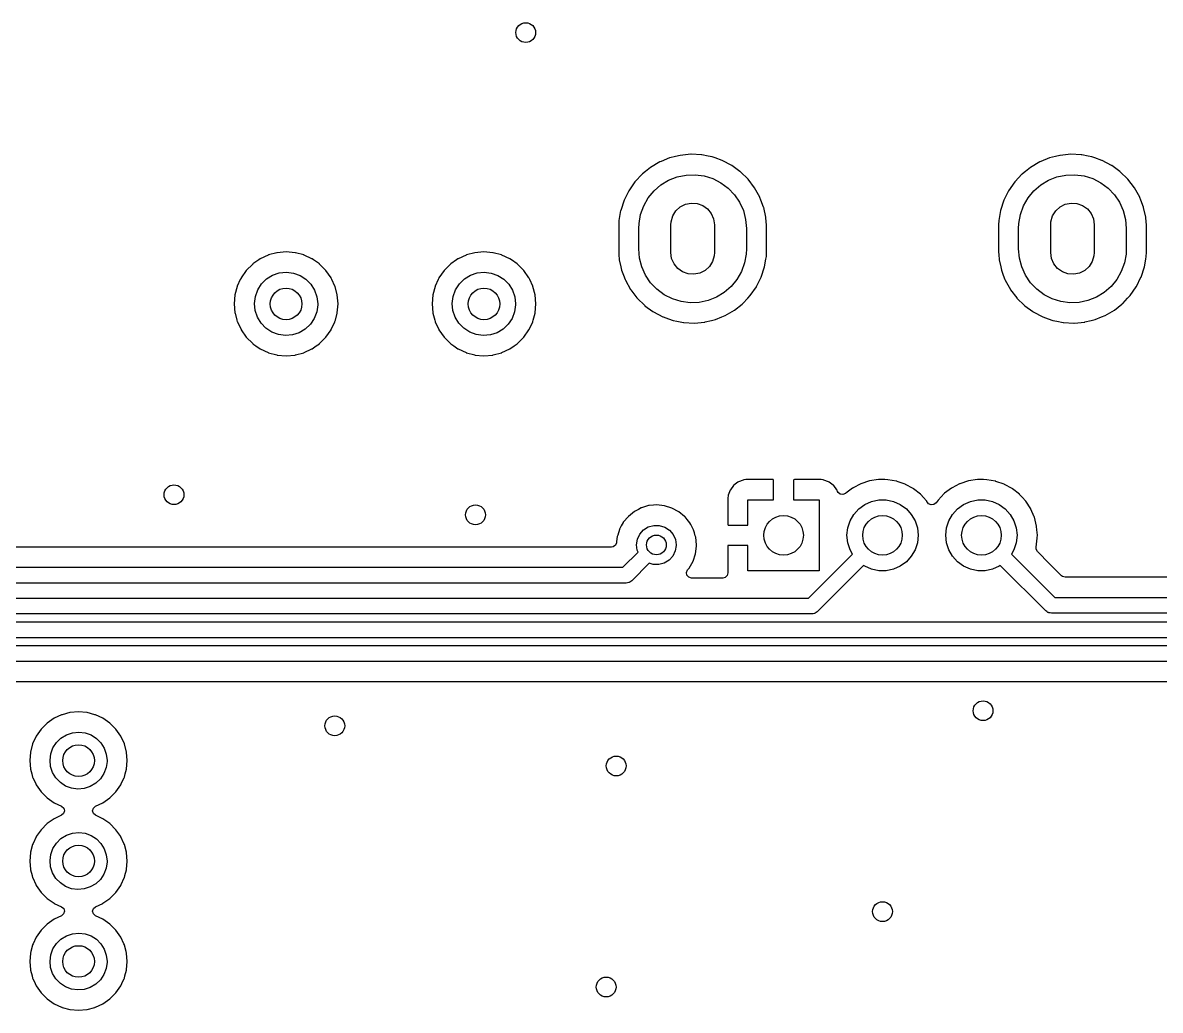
# Model space of a CAD drawing. Extents: x 41 to 172, y -238 to -26.
# Drawn here: x 113.53 to 142.27, y -164.42 to -139.45 of the extents above; entities that cross this region are included whole.
import ezdxf

# ---------------------------------------------------------------- set-up
doc = ezdxf.new("R2010")
doc.units = 0
doc.layers.add('BLACK', color=7, linetype='CONTINUOUS')

msp = doc.modelspace()

# ---------------------------------------------------------------- linework, layer by layer
at = {"layer": 'BLACK', "linetype": 'CONTINUOUS'}
for p, q in [((129.875, -142.869), (129.657, -142.957)), ((129.879, -142.867), (129.875, -142.869)), ((129.875, -142.869), (129.875, -142.869)), ((130.023, -142.832), (129.879, -142.867)), ((130.138, -142.804), (130.023, -142.832)), ((130.143, -142.803), (130.138, -142.804)), ((130.138, -142.804), (130.138, -142.804)), ((130.412, -142.777), (130.143, -142.803)), ((130.417, -142.777), (130.412, -142.777)), ((130.679, -142.79), (130.417, -142.777)), ((130.417, -142.777), (130.417, -142.777)), ((130.683, -142.79), (130.679, -142.79)), ((130.679, -142.79), (130.679, -142.79)), ((130.688, -142.791), (130.683, -142.79)), ((130.851, -142.824), (130.688, -142.791)), ((130.688, -142.791), (130.688, -142.791)), ((130.949, -142.843), (130.851, -142.824)), ((131.023, -142.869), (130.949, -142.843)), ((131.201, -142.932), (131.023, -142.869)), ((139.475, -142.869), (139.257, -142.957)), ((139.479, -142.867), (139.475, -142.869)), ((139.475, -142.869), (139.475, -142.869)), ((139.623, -142.832), (139.479, -142.867)), ((139.738, -142.804), (139.623, -142.832)), ((139.743, -142.803), (139.738, -142.804)), ((139.738, -142.804), (139.738, -142.804)), ((140.012, -142.777), (139.743, -142.803)), ((140.017, -142.777), (140.012, -142.777)), ((140.279, -142.79), (140.017, -142.777)), ((140.017, -142.777), (140.017, -142.777)), ((140.283, -142.79), (140.279, -142.79)), ((140.279, -142.79), (140.279, -142.79)), ((140.288, -142.791), (140.283, -142.79)), ((140.451, -142.824), (140.288, -142.791)), ((140.288, -142.791), (140.288, -142.791)), ((140.549, -142.843), (140.451, -142.824)), ((140.623, -142.869), (140.549, -142.843)), ((140.801, -142.932), (140.623, -142.869)), ((129.394, -143.106), (129.265, -143.209)), ((129.628, -142.969), (129.394, -143.106)), ((129.657, -142.957), (129.628, -142.969)), ((131.205, -142.933), (131.201, -142.932)), ((131.201, -142.932), (131.201, -142.932)), ((131.445, -143.059), (131.205, -142.933)), ((131.449, -143.062), (131.445, -143.059)), ((131.651, -143.209), (131.449, -143.062)), ((138.994, -143.106), (138.865, -143.209)), ((139.228, -142.969), (138.994, -143.106)), ((139.257, -142.957), (139.228, -142.969)), ((140.805, -142.933), (140.801, -142.932)), ((140.801, -142.932), (140.801, -142.932)), ((141.045, -143.059), (140.805, -142.933)), ((141.049, -143.062), (141.045, -143.059)), ((141.251, -143.209), (141.049, -143.062)), ((129.179, -143.279), (129.006, -143.464)), ((129.182, -143.275), (129.179, -143.279)), ((129.19, -143.269), (129.182, -143.275)), ((129.265, -143.209), (129.19, -143.269)), ((129.654, -143.551), (129.85, -143.432)), ((129.85, -143.432), (130.064, -143.347)), ((130.064, -143.347), (130.289, -143.3)), ((130.289, -143.3), (130.519, -143.292)), ((130.519, -143.292), (130.747, -143.322)), ((130.747, -143.322), (130.967, -143.39)), ((130.967, -143.39), (131.172, -143.494)), ((131.664, -143.219), (131.651, -143.209)), ((131.858, -143.409), (131.664, -143.219)), ((132.023, -143.624), (131.858, -143.409)), ((138.779, -143.279), (138.606, -143.464)), ((138.782, -143.275), (138.779, -143.279)), ((138.79, -143.269), (138.782, -143.275)), ((138.865, -143.209), (138.79, -143.269)), ((139.254, -143.551), (139.45, -143.432)), ((139.45, -143.432), (139.664, -143.347)), ((139.664, -143.347), (139.889, -143.3)), ((139.889, -143.3), (140.119, -143.292)), ((140.119, -143.292), (140.347, -143.322)), ((140.347, -143.322), (140.567, -143.39)), ((140.567, -143.39), (140.772, -143.494)), ((141.264, -143.219), (141.251, -143.209)), ((141.458, -143.409), (141.264, -143.219)), ((141.623, -143.624), (141.458, -143.409)), ((128.84, -143.7), (128.758, -143.865)), ((128.842, -143.696), (128.84, -143.7)), ((128.84, -143.7), (128.84, -143.7)), ((128.997, -143.474), (128.842, -143.696)), ((129.006, -143.464), (128.997, -143.474)), ((129.334, -143.88), (129.48, -143.702)), ((129.48, -143.702), (129.654, -143.551)), ((131.172, -143.494), (131.356, -143.631)), ((131.356, -143.631), (131.515, -143.798)), ((132.154, -143.861), (132.023, -143.624)), ((138.44, -143.7), (138.358, -143.865)), ((138.442, -143.696), (138.44, -143.7)), ((138.44, -143.7), (138.44, -143.7)), ((138.597, -143.474), (138.442, -143.696)), ((138.606, -143.464), (138.597, -143.474)), ((138.934, -143.88), (139.08, -143.702)), ((139.08, -143.702), (139.254, -143.551)), ((140.772, -143.494), (140.956, -143.631)), ((140.956, -143.631), (141.115, -143.798)), ((141.754, -143.861), (141.623, -143.624)), ((128.722, -143.939), (128.637, -144.197)), ((128.758, -143.865), (128.722, -143.939)), ((129.22, -144.08), (129.334, -143.88)), ((130.274, -144.041), (130.42, -144.011)), ((130.42, -144.011), (130.569, -144.022)), ((130.569, -144.022), (130.71, -144.073)), ((131.515, -143.798), (131.643, -143.989)), ((131.643, -143.989), (131.738, -144.198)), ((132.156, -143.865), (132.154, -143.861)), ((132.182, -143.935), (132.156, -143.865)), ((132.156, -143.865), (132.156, -143.865)), ((132.25, -144.115), (132.182, -143.935)), ((138.322, -143.939), (138.237, -144.197)), ((138.358, -143.865), (138.322, -143.939)), ((138.82, -144.08), (138.934, -143.88)), ((139.874, -144.041), (140.02, -144.011)), ((140.02, -144.011), (140.169, -144.022)), ((140.169, -144.022), (140.31, -144.073)), ((141.115, -143.798), (141.243, -143.989)), ((141.243, -143.989), (141.338, -144.198)), ((141.756, -143.865), (141.754, -143.861)), ((141.782, -143.935), (141.756, -143.865)), ((141.756, -143.865), (141.756, -143.865)), ((141.85, -144.115), (141.782, -143.935)), ((128.636, -144.201), (128.593, -144.45)), ((128.637, -144.197), (128.636, -144.201)), ((128.636, -144.201), (128.636, -144.201)), ((129.101, -144.522), (129.142, -144.296)), ((129.142, -144.296), (129.22, -144.08)), ((129.953, -144.336), (130.031, -144.209)), ((130.031, -144.209), (130.141, -144.108)), ((130.141, -144.108), (130.274, -144.041)), ((130.71, -144.073), (130.832, -144.159)), ((130.832, -144.159), (130.925, -144.275)), ((130.925, -144.275), (130.985, -144.412)), ((131.738, -144.198), (131.796, -144.421)), ((132.251, -144.119), (132.25, -144.115)), ((132.306, -144.365), (132.251, -144.119)), ((132.251, -144.119), (132.251, -144.119)), ((138.236, -144.201), (138.193, -144.45)), ((138.237, -144.197), (138.236, -144.201)), ((138.236, -144.201), (138.236, -144.201)), ((138.701, -144.522), (138.742, -144.296)), ((138.742, -144.296), (138.82, -144.08)), ((139.553, -144.336), (139.631, -144.209)), ((139.631, -144.209), (139.741, -144.108)), ((139.741, -144.108), (139.874, -144.041)), ((140.31, -144.073), (140.432, -144.159)), ((140.432, -144.159), (140.525, -144.275)), ((140.525, -144.275), (140.585, -144.412)), ((141.338, -144.198), (141.396, -144.421)), ((141.851, -144.119), (141.85, -144.115)), ((141.906, -144.365), (141.851, -144.119)), ((141.851, -144.119), (141.851, -144.119)), ((128.591, -144.468), (128.587, -144.541)), ((128.587, -144.541), (128.587, -144.55)), ((128.587, -144.55), (128.587, -145.239)), ((128.593, -144.45), (128.591, -144.464)), ((128.591, -144.464), (128.591, -144.468)), ((129.095, -144.65), (129.101, -144.522)), ((129.905, -144.56), (129.911, -144.48)), ((129.905, -145.26), (129.905, -144.56)), ((129.911, -144.48), (129.953, -144.336)), ((130.985, -144.412), (131.005, -144.56)), ((131.005, -144.56), (131.005, -145.26)), ((131.796, -144.421), (131.815, -144.65)), ((132.309, -144.38), (132.306, -144.365)), ((132.309, -144.384), (132.309, -144.38)), ((132.323, -144.571), (132.309, -144.384)), ((132.323, -144.581), (132.323, -144.571)), ((132.323, -145.27), (132.323, -144.581)), ((138.187, -144.541), (138.186, -144.55)), ((138.186, -144.55), (138.186, -145.239)), ((138.191, -144.468), (138.187, -144.541)), ((138.193, -144.45), (138.191, -144.464)), ((138.191, -144.464), (138.191, -144.468)), ((138.695, -144.65), (138.701, -144.522)), ((139.505, -144.56), (139.511, -144.48)), ((139.505, -145.26), (139.505, -144.56)), ((139.511, -144.48), (139.553, -144.336)), ((140.585, -144.412), (140.605, -144.56)), ((140.605, -144.56), (140.605, -145.26)), ((141.396, -144.421), (141.415, -144.65)), ((141.909, -144.38), (141.906, -144.365)), ((141.909, -144.384), (141.909, -144.38)), ((141.923, -144.571), (141.909, -144.384)), ((141.923, -144.581), (141.923, -144.571)), ((141.923, -145.27), (141.923, -144.581)), ((129.095, -145.17), (129.095, -144.65)), ((131.815, -144.65), (131.815, -145.17)), ((138.695, -145.17), (138.695, -144.65)), ((141.415, -144.65), (141.415, -145.17)), ((129.114, -145.399), (129.095, -145.17)), ((131.815, -145.17), (131.809, -145.298)), ((138.714, -145.399), (138.695, -145.17)), ((141.415, -145.17), (141.409, -145.298)), ((119.49, -145.445), (119.342, -145.549)), ((119.525, -145.42), (119.49, -145.445)), ((119.53, -145.418), (119.525, -145.42)), ((119.728, -145.326), (119.53, -145.418)), ((119.53, -145.418), (119.53, -145.418)), ((119.733, -145.324), (119.728, -145.326)), ((119.728, -145.326), (119.728, -145.326)), ((119.738, -145.322), (119.733, -145.324)), ((119.949, -145.266), (119.738, -145.322)), ((119.738, -145.322), (119.738, -145.322)), ((119.954, -145.264), (119.949, -145.266)), ((119.949, -145.266), (119.949, -145.266)), ((120.182, -145.245), (119.954, -145.264)), ((120.41, -145.264), (120.182, -145.245)), ((120.415, -145.266), (120.41, -145.264)), ((120.626, -145.322), (120.415, -145.266)), ((120.415, -145.266), (120.415, -145.266)), ((120.631, -145.324), (120.626, -145.322)), ((120.626, -145.322), (120.626, -145.322)), ((120.636, -145.326), (120.631, -145.324)), ((120.834, -145.418), (120.636, -145.326)), ((120.636, -145.326), (120.636, -145.326)), ((120.839, -145.42), (120.834, -145.418)), ((120.834, -145.418), (120.834, -145.418)), ((120.874, -145.445), (120.839, -145.42)), ((121.022, -145.549), (120.874, -145.445)), ((124.49, -145.445), (124.342, -145.549)), ((124.525, -145.42), (124.49, -145.445)), ((124.53, -145.418), (124.525, -145.42)), ((124.728, -145.326), (124.53, -145.418)), ((124.53, -145.418), (124.53, -145.418)), ((124.733, -145.324), (124.728, -145.326)), ((124.728, -145.326), (124.728, -145.326)), ((124.738, -145.322), (124.733, -145.324)), ((124.949, -145.266), (124.738, -145.322)), ((124.738, -145.322), (124.738, -145.322)), ((124.954, -145.264), (124.949, -145.266)), ((124.949, -145.266), (124.949, -145.266)), ((125.182, -145.245), (124.954, -145.264)), ((125.41, -145.264), (125.182, -145.245)), ((125.415, -145.266), (125.41, -145.264)), ((125.626, -145.322), (125.415, -145.266)), ((125.415, -145.266), (125.415, -145.266)), ((125.631, -145.324), (125.626, -145.322)), ((125.626, -145.322), (125.626, -145.322)), ((125.636, -145.326), (125.631, -145.324)), ((125.834, -145.418), (125.636, -145.326)), ((125.636, -145.326), (125.636, -145.326)), ((125.839, -145.42), (125.834, -145.418)), ((125.834, -145.418), (125.834, -145.418)), ((125.874, -145.445), (125.839, -145.42)), ((126.022, -145.549), (125.874, -145.445)), ((128.587, -145.239), (128.587, -145.241)), ((128.587, -145.241), (128.587, -145.241)), ((128.587, -145.241), (128.593, -145.322)), ((128.593, -145.322), (128.601, -145.44)), ((128.601, -145.44), (128.602, -145.445)), ((128.602, -145.445), (128.602, -145.445)), ((128.602, -145.445), (128.641, -145.623)), ((129.172, -145.622), (129.114, -145.399)), ((129.925, -145.408), (129.905, -145.26)), ((129.985, -145.545), (129.925, -145.408)), ((130.999, -145.34), (130.957, -145.484)), ((131.005, -145.26), (130.999, -145.34)), ((131.809, -145.298), (131.768, -145.524)), ((132.273, -145.623), (132.306, -145.43)), ((132.306, -145.43), (132.319, -145.36)), ((132.319, -145.356), (132.323, -145.27)), ((132.319, -145.36), (132.319, -145.356)), ((132.319, -145.36), (132.319, -145.36)), ((138.186, -145.239), (138.187, -145.241)), ((138.187, -145.241), (138.193, -145.322)), ((138.187, -145.241), (138.187, -145.241)), ((138.193, -145.322), (138.201, -145.44)), ((138.201, -145.44), (138.202, -145.445)), ((138.202, -145.445), (138.202, -145.445)), ((138.202, -145.445), (138.241, -145.623)), ((138.772, -145.622), (138.714, -145.399)), ((139.525, -145.408), (139.505, -145.26)), ((139.585, -145.545), (139.525, -145.408)), ((140.599, -145.34), (140.557, -145.484)), ((140.605, -145.26), (140.599, -145.34)), ((141.409, -145.298), (141.368, -145.524)), ((141.873, -145.623), (141.906, -145.43)), ((141.906, -145.43), (141.919, -145.36)), ((141.919, -145.356), (141.923, -145.27)), ((141.919, -145.36), (141.919, -145.356)), ((141.919, -145.36), (141.919, -145.36)), ((119.176, -145.714), (119.044, -145.901)), ((119.338, -145.552), (119.176, -145.714)), ((119.342, -145.549), (119.338, -145.552)), ((119.342, -145.549), (119.342, -145.549)), ((121.026, -145.552), (121.022, -145.549)), ((121.022, -145.549), (121.022, -145.549)), ((121.188, -145.714), (121.026, -145.552)), ((121.32, -145.901), (121.188, -145.714)), ((124.176, -145.714), (124.044, -145.901)), ((124.338, -145.552), (124.176, -145.714)), ((124.342, -145.549), (124.338, -145.552)), ((124.342, -145.549), (124.342, -145.549)), ((126.026, -145.552), (126.022, -145.549)), ((126.022, -145.549), (126.022, -145.549)), ((126.188, -145.714), (126.026, -145.552)), ((126.32, -145.901), (126.188, -145.714)), ((128.641, -145.623), (128.66, -145.705)), ((128.66, -145.705), (128.708, -145.832)), ((129.267, -145.831), (129.172, -145.622)), ((130.078, -145.661), (129.985, -145.545)), ((130.2, -145.747), (130.078, -145.661)), ((130.341, -145.798), (130.2, -145.747)), ((130.769, -145.712), (130.636, -145.779)), ((130.879, -145.611), (130.769, -145.712)), ((130.957, -145.484), (130.879, -145.611)), ((131.69, -145.74), (131.576, -145.94)), ((131.768, -145.524), (131.69, -145.74)), ((132.188, -145.881), (132.273, -145.623)), ((138.241, -145.623), (138.26, -145.705)), ((138.26, -145.705), (138.308, -145.832)), ((138.867, -145.831), (138.772, -145.622)), ((139.678, -145.661), (139.585, -145.545)), ((139.8, -145.747), (139.678, -145.661)), ((139.941, -145.798), (139.8, -145.747)), ((140.369, -145.712), (140.236, -145.779)), ((140.479, -145.611), (140.369, -145.712)), ((140.557, -145.484), (140.479, -145.611)), ((141.29, -145.74), (141.176, -145.94)), ((141.368, -145.524), (141.29, -145.74)), ((141.788, -145.881), (141.873, -145.623)), ((119.024, -145.945), (118.948, -146.109)), ((119.042, -145.906), (119.024, -145.945)), ((119.044, -145.901), (119.042, -145.906)), ((119.042, -145.906), (119.042, -145.906)), ((119.562, -146.052), (119.689, -145.928)), ((119.689, -145.928), (119.841, -145.834)), ((119.841, -145.834), (120.01, -145.777)), ((120.01, -145.777), (120.188, -145.758)), ((120.188, -145.758), (120.365, -145.779)), ((120.365, -145.779), (120.533, -145.839)), ((120.533, -145.839), (120.683, -145.935)), ((120.683, -145.935), (120.809, -146.061)), ((121.322, -145.906), (121.32, -145.901)), ((121.34, -145.945), (121.322, -145.906)), ((121.322, -145.906), (121.322, -145.906)), ((121.416, -146.109), (121.34, -145.945)), ((124.024, -145.945), (123.948, -146.109)), ((124.042, -145.906), (124.024, -145.945)), ((124.044, -145.901), (124.042, -145.906)), ((124.042, -145.906), (124.042, -145.906)), ((124.562, -146.052), (124.689, -145.928)), ((124.689, -145.928), (124.841, -145.834)), ((124.841, -145.834), (125.01, -145.777)), ((125.01, -145.777), (125.188, -145.758)), ((125.188, -145.758), (125.365, -145.779)), ((125.365, -145.779), (125.533, -145.839)), ((125.533, -145.839), (125.683, -145.935)), ((125.683, -145.935), (125.809, -146.061)), ((126.322, -145.906), (126.32, -145.901)), ((126.34, -145.945), (126.322, -145.906)), ((126.322, -145.906), (126.322, -145.906)), ((126.416, -146.109), (126.34, -145.945)), ((128.708, -145.832), (128.75, -145.945)), ((128.75, -145.945), (128.756, -145.959)), ((128.756, -145.959), (128.887, -146.196)), ((129.395, -146.022), (129.267, -145.831)), ((129.554, -146.189), (129.395, -146.022)), ((130.49, -145.809), (130.341, -145.798)), ((130.636, -145.779), (130.49, -145.809)), ((131.576, -145.94), (131.43, -146.118)), ((132.07, -146.12), (132.186, -145.885)), ((132.186, -145.885), (132.188, -145.881)), ((132.186, -145.885), (132.186, -145.885)), ((138.308, -145.832), (138.35, -145.945)), ((138.35, -145.945), (138.356, -145.959)), ((138.356, -145.959), (138.487, -146.196)), ((138.995, -146.022), (138.867, -145.831)), ((139.154, -146.189), (138.995, -146.022)), ((140.09, -145.809), (139.941, -145.798)), ((140.236, -145.779), (140.09, -145.809)), ((141.176, -145.94), (141.03, -146.118)), ((141.67, -146.12), (141.786, -145.885)), ((141.786, -145.885), (141.788, -145.881)), ((141.786, -145.885), (141.786, -145.885)), ((118.945, -146.12), (118.888, -146.33)), ((118.946, -146.114), (118.945, -146.12)), ((118.948, -146.109), (118.946, -146.114)), ((118.946, -146.114), (118.946, -146.114)), ((119.404, -146.37), (119.465, -146.202)), ((119.465, -146.202), (119.562, -146.052)), ((120.809, -146.061), (120.903, -146.212)), ((120.903, -146.212), (120.962, -146.381)), ((121.418, -146.114), (121.416, -146.109)), ((121.419, -146.12), (121.418, -146.114)), ((121.418, -146.114), (121.418, -146.114)), ((121.476, -146.33), (121.419, -146.12)), ((123.945, -146.12), (123.888, -146.33)), ((123.946, -146.114), (123.945, -146.12)), ((123.948, -146.109), (123.946, -146.114)), ((123.946, -146.114), (123.946, -146.114)), ((124.404, -146.37), (124.465, -146.202)), ((124.465, -146.202), (124.562, -146.052)), ((125.809, -146.061), (125.903, -146.212)), ((125.903, -146.212), (125.962, -146.381)), ((126.418, -146.114), (126.416, -146.109)), ((126.419, -146.12), (126.418, -146.114)), ((126.418, -146.114), (126.418, -146.114)), ((126.476, -146.33), (126.419, -146.12)), ((128.887, -146.196), (128.89, -146.199)), ((128.89, -146.199), (129.047, -146.405)), ((129.738, -146.326), (129.554, -146.189)), ((129.943, -146.43), (129.738, -146.326)), ((131.256, -146.269), (131.06, -146.388)), ((131.43, -146.118), (131.256, -146.269)), ((131.913, -146.346), (132.068, -146.124)), ((132.068, -146.124), (132.07, -146.12)), ((138.487, -146.196), (138.49, -146.199)), ((138.49, -146.199), (138.647, -146.405)), ((139.338, -146.326), (139.154, -146.189)), ((139.543, -146.43), (139.338, -146.326)), ((140.856, -146.269), (140.66, -146.388)), ((141.03, -146.118), (140.856, -146.269)), ((141.513, -146.346), (141.668, -146.124)), ((141.668, -146.124), (141.67, -146.12)), ((118.888, -146.33), (118.869, -146.558)), ((118.869, -146.558), (118.888, -146.786)), ((119.382, -146.547), (119.404, -146.37)), ((119.399, -146.724), (119.382, -146.547)), ((120.982, -146.58), (120.957, -146.757)), ((120.962, -146.381), (120.982, -146.558)), ((120.982, -146.558), (120.982, -146.58)), ((121.495, -146.558), (121.476, -146.33)), ((121.476, -146.786), (121.495, -146.558)), ((123.888, -146.33), (123.869, -146.558)), ((123.869, -146.558), (123.888, -146.786)), ((124.382, -146.547), (124.404, -146.37)), ((124.399, -146.724), (124.382, -146.547)), ((125.982, -146.58), (125.957, -146.757)), ((125.962, -146.381), (125.982, -146.558)), ((125.982, -146.558), (125.982, -146.58)), ((126.495, -146.558), (126.476, -146.33)), ((126.476, -146.786), (126.495, -146.558)), ((129.047, -146.405), (129.052, -146.411)), ((129.052, -146.411), (129.246, -146.601)), ((129.246, -146.601), (129.249, -146.604)), ((129.249, -146.604), (129.249, -146.604)), ((129.249, -146.604), (129.451, -146.751)), ((130.163, -146.498), (129.943, -146.43)), ((130.391, -146.528), (130.163, -146.498)), ((130.621, -146.52), (130.391, -146.528)), ((130.846, -146.473), (130.621, -146.52)), ((131.06, -146.388), (130.846, -146.473)), ((131.516, -146.714), (131.704, -146.563)), ((131.704, -146.563), (131.724, -146.547)), ((131.724, -146.547), (131.728, -146.545)), ((131.724, -146.547), (131.724, -146.547)), ((131.728, -146.545), (131.849, -146.415)), ((131.849, -146.415), (131.91, -146.35)), ((131.91, -146.35), (131.913, -146.346)), ((131.91, -146.35), (131.91, -146.35)), ((138.647, -146.405), (138.652, -146.411)), ((138.652, -146.411), (138.846, -146.601)), ((138.846, -146.601), (138.849, -146.604)), ((138.849, -146.604), (138.849, -146.604)), ((138.849, -146.604), (139.051, -146.751)), ((139.763, -146.498), (139.543, -146.43)), ((139.991, -146.528), (139.763, -146.498)), ((140.221, -146.52), (139.991, -146.528)), ((140.446, -146.473), (140.221, -146.52)), ((140.66, -146.388), (140.446, -146.473)), ((141.116, -146.714), (141.304, -146.563)), ((141.304, -146.563), (141.324, -146.547)), ((141.324, -146.547), (141.328, -146.545)), ((141.324, -146.547), (141.324, -146.547)), ((141.328, -146.545), (141.449, -146.415)), ((141.449, -146.415), (141.51, -146.35)), ((141.51, -146.35), (141.513, -146.346)), ((141.51, -146.35), (141.51, -146.35)), ((118.888, -146.786), (118.89, -146.791)), ((118.89, -146.791), (118.89, -146.791)), ((118.89, -146.791), (118.937, -146.967)), ((119.456, -146.894), (119.399, -146.724)), ((119.548, -147.046), (119.456, -146.894)), ((120.957, -146.757), (120.894, -146.924)), ((121.427, -146.967), (121.474, -146.791)), ((121.474, -146.791), (121.476, -146.786)), ((121.474, -146.791), (121.474, -146.791)), ((123.888, -146.786), (123.89, -146.791)), ((123.89, -146.791), (123.89, -146.791)), ((123.89, -146.791), (123.937, -146.967)), ((124.456, -146.894), (124.399, -146.724)), ((124.548, -147.046), (124.456, -146.894)), ((125.957, -146.757), (125.894, -146.924)), ((126.427, -146.967), (126.474, -146.791)), ((126.474, -146.791), (126.476, -146.786)), ((126.474, -146.791), (126.474, -146.791)), ((129.451, -146.751), (129.465, -146.761)), ((129.465, -146.761), (129.705, -146.887)), ((129.705, -146.887), (129.709, -146.888)), ((129.709, -146.888), (129.709, -146.888)), ((129.709, -146.888), (129.842, -146.935)), ((131.031, -146.953), (131.19, -146.888)), ((131.19, -146.888), (131.278, -146.853)), ((131.278, -146.853), (131.282, -146.851)), ((131.278, -146.853), (131.278, -146.853)), ((131.282, -146.851), (131.516, -146.714)), ((139.051, -146.751), (139.065, -146.761)), ((139.065, -146.761), (139.305, -146.887)), ((139.305, -146.887), (139.309, -146.888)), ((139.309, -146.888), (139.309, -146.888)), ((139.309, -146.888), (139.442, -146.935)), ((140.631, -146.953), (140.79, -146.888)), ((140.79, -146.888), (140.878, -146.853)), ((140.878, -146.853), (140.882, -146.851)), ((140.878, -146.853), (140.878, -146.853)), ((140.882, -146.851), (141.116, -146.714)), ((118.937, -146.967), (118.948, -147.007)), ((118.948, -147.007), (118.95, -147.012)), ((118.95, -147.012), (118.95, -147.012)), ((118.95, -147.012), (119.042, -147.21)), ((119.672, -147.174), (119.548, -147.046)), ((119.821, -147.272), (119.672, -147.174)), ((120.795, -147.072), (120.666, -147.195)), ((120.894, -146.924), (120.795, -147.072)), ((121.322, -147.21), (121.414, -147.012)), ((121.414, -147.012), (121.416, -147.007)), ((121.414, -147.012), (121.414, -147.012)), ((121.416, -147.007), (121.427, -146.967)), ((123.937, -146.967), (123.948, -147.007)), ((123.948, -147.007), (123.95, -147.012)), ((123.95, -147.012), (123.95, -147.012)), ((123.95, -147.012), (124.042, -147.21)), ((124.672, -147.174), (124.548, -147.046)), ((124.821, -147.272), (124.672, -147.174)), ((125.795, -147.072), (125.666, -147.195)), ((125.894, -146.924), (125.795, -147.072)), ((126.322, -147.21), (126.414, -147.012)), ((126.414, -147.012), (126.416, -147.007)), ((126.414, -147.012), (126.414, -147.012)), ((126.416, -147.007), (126.427, -146.967)), ((129.842, -146.935), (129.961, -146.977)), ((129.961, -146.977), (130.059, -146.996)), ((130.059, -146.996), (130.222, -147.029)), ((130.222, -147.029), (130.222, -147.029)), ((130.222, -147.029), (130.227, -147.03)), ((130.227, -147.03), (130.231, -147.03)), ((130.231, -147.03), (130.231, -147.03)), ((130.231, -147.03), (130.493, -147.043)), ((130.493, -147.043), (130.493, -147.043)), ((130.493, -147.043), (130.498, -147.043)), ((130.498, -147.043), (130.767, -147.017)), ((130.767, -147.017), (130.772, -147.016)), ((130.772, -147.016), (130.932, -146.977)), ((130.772, -147.016), (130.772, -147.016)), ((130.932, -146.977), (131.031, -146.953)), ((139.442, -146.935), (139.561, -146.977)), ((139.561, -146.977), (139.659, -146.996)), ((139.659, -146.996), (139.822, -147.029)), ((139.822, -147.029), (139.822, -147.029)), ((139.822, -147.029), (139.827, -147.03)), ((139.827, -147.03), (139.831, -147.03)), ((139.831, -147.03), (139.831, -147.03)), ((139.831, -147.03), (140.093, -147.043)), ((140.093, -147.043), (140.093, -147.043)), ((140.093, -147.043), (140.098, -147.043)), ((140.098, -147.043), (140.367, -147.017)), ((140.367, -147.017), (140.372, -147.016)), ((140.372, -147.016), (140.532, -146.977)), ((140.372, -147.016), (140.372, -147.016)), ((140.532, -146.977), (140.631, -146.953)), ((119.042, -147.21), (119.042, -147.21)), ((119.042, -147.21), (119.044, -147.215)), ((119.044, -147.215), (119.176, -147.402)), ((119.176, -147.402), (119.338, -147.564)), ((119.988, -147.334), (119.821, -147.272)), ((120.165, -147.358), (119.988, -147.334)), ((120.343, -147.342), (120.165, -147.358)), ((120.512, -147.287), (120.343, -147.342)), ((120.666, -147.195), (120.512, -147.287)), ((121.026, -147.564), (121.188, -147.402)), ((121.188, -147.402), (121.32, -147.215)), ((121.32, -147.215), (121.322, -147.21)), ((121.322, -147.21), (121.322, -147.21)), ((124.042, -147.21), (124.042, -147.21)), ((124.042, -147.21), (124.044, -147.215)), ((124.044, -147.215), (124.176, -147.402)), ((124.176, -147.402), (124.338, -147.564)), ((124.988, -147.334), (124.821, -147.272)), ((125.165, -147.358), (124.988, -147.334)), ((125.343, -147.342), (125.165, -147.358)), ((125.512, -147.287), (125.343, -147.342)), ((125.666, -147.195), (125.512, -147.287)), ((126.026, -147.564), (126.188, -147.402)), ((126.188, -147.402), (126.32, -147.215)), ((126.32, -147.215), (126.322, -147.21)), ((126.322, -147.21), (126.322, -147.21)), ((119.338, -147.564), (119.342, -147.567)), ((119.342, -147.567), (119.342, -147.567)), ((119.342, -147.567), (119.42, -147.622)), ((119.42, -147.622), (119.525, -147.696)), ((119.525, -147.696), (119.53, -147.698)), ((119.53, -147.698), (119.53, -147.698)), ((119.53, -147.698), (119.728, -147.79)), ((120.636, -147.79), (120.834, -147.698)), ((120.834, -147.698), (120.839, -147.696)), ((120.834, -147.698), (120.834, -147.698)), ((120.839, -147.696), (120.944, -147.622)), ((120.944, -147.622), (121.022, -147.567)), ((121.022, -147.567), (121.026, -147.564)), ((121.022, -147.567), (121.022, -147.567)), ((124.338, -147.564), (124.342, -147.567)), ((124.342, -147.567), (124.342, -147.567)), ((124.342, -147.567), (124.42, -147.622)), ((124.42, -147.622), (124.525, -147.696)), ((124.525, -147.696), (124.53, -147.698)), ((124.53, -147.698), (124.53, -147.698)), ((124.53, -147.698), (124.728, -147.79)), ((125.636, -147.79), (125.834, -147.698)), ((125.834, -147.698), (125.839, -147.696)), ((125.834, -147.698), (125.834, -147.698)), ((125.839, -147.696), (125.944, -147.622)), ((125.944, -147.622), (126.022, -147.567)), ((126.022, -147.567), (126.026, -147.564)), ((126.022, -147.567), (126.022, -147.567)), ((119.728, -147.79), (119.733, -147.792)), ((119.733, -147.792), (119.738, -147.794)), ((119.738, -147.794), (119.738, -147.794)), ((119.738, -147.794), (119.949, -147.85)), ((119.949, -147.85), (119.949, -147.85)), ((119.949, -147.85), (119.954, -147.852)), ((119.954, -147.852), (120.182, -147.871)), ((120.182, -147.871), (120.41, -147.852)), ((120.41, -147.852), (120.415, -147.85)), ((120.415, -147.85), (120.626, -147.794)), ((120.415, -147.85), (120.415, -147.85)), ((120.626, -147.794), (120.631, -147.792)), ((120.626, -147.794), (120.626, -147.794)), ((120.631, -147.792), (120.636, -147.79)), ((124.728, -147.79), (124.733, -147.792)), ((124.733, -147.792), (124.738, -147.794)), ((124.738, -147.794), (124.738, -147.794)), ((124.738, -147.794), (124.949, -147.85)), ((124.949, -147.85), (124.949, -147.85)), ((124.949, -147.85), (124.954, -147.852)), ((124.954, -147.852), (125.182, -147.871)), ((125.182, -147.871), (125.41, -147.852)), ((125.41, -147.852), (125.415, -147.85)), ((125.415, -147.85), (125.626, -147.794)), ((125.415, -147.85), (125.415, -147.85)), ((125.626, -147.794), (125.631, -147.792)), ((125.626, -147.794), (125.626, -147.794)), ((125.631, -147.792), (125.636, -147.79)), ((131.487, -151.154), (131.41, -151.256)), ((131.499, -151.142), (131.487, -151.154)), ((131.601, -151.065), (131.499, -151.142)), ((131.617, -151.057), (131.601, -151.065)), ((131.737, -151.012), (131.617, -151.057)), ((131.753, -151.008), (131.737, -151.012)), ((131.804, -151.002), (131.753, -151.008)), ((131.81, -151.002), (131.804, -151.002)), ((132.487, -151.002), (131.81, -151.002)), ((132.495, -151.004), (132.487, -151.002)), ((132.497, -151.005), (132.495, -151.004)), ((132.501, -151.02), (132.497, -151.005)), ((132.501, -151.51), (132.501, -151.02)), ((133.011, -151.008), (133.009, -151.016)), ((133.009, -151.016), (133.009, -151.51)), ((133.012, -151.006), (133.011, -151.008)), ((133.027, -151.002), (133.012, -151.006)), ((133.7, -151.002), (133.027, -151.002)), ((133.706, -151.002), (133.7, -151.002)), ((133.757, -151.008), (133.706, -151.002)), ((133.773, -151.012), (133.757, -151.008)), ((133.893, -151.057), (133.773, -151.012)), ((133.909, -151.065), (133.893, -151.057)), ((134.011, -151.142), (133.909, -151.065)), ((134.023, -151.154), (134.011, -151.142)), ((134.1, -151.256), (134.023, -151.154)), ((134.498, -151.217), (134.331, -151.342)), ((134.502, -151.214), (134.498, -151.217)), ((134.498, -151.217), (134.498, -151.217)), ((134.517, -151.206), (134.502, -151.214)), ((134.703, -151.109), (134.517, -151.206)), ((134.707, -151.107), (134.703, -151.109)), ((134.703, -151.109), (134.703, -151.109)), ((134.927, -151.035), (134.707, -151.107)), ((135.156, -151), (134.927, -151.035)), ((135.162, -151), (135.156, -151)), ((135.311, -151.002), (135.162, -151)), ((135.162, -151), (135.162, -151)), ((135.388, -151.003), (135.311, -151.002)), ((135.393, -151.004), (135.388, -151.003)), ((135.611, -151.043), (135.393, -151.004)), ((135.393, -151.004), (135.393, -151.004)), ((135.616, -151.044), (135.611, -151.043)), ((135.611, -151.043), (135.611, -151.043)), ((135.621, -151.045), (135.616, -151.044)), ((135.829, -151.119), (135.621, -151.045)), ((135.621, -151.045), (135.621, -151.045)), ((135.834, -151.121), (135.829, -151.119)), ((135.829, -151.119), (135.829, -151.119)), ((135.839, -151.123), (135.834, -151.121)), ((136.033, -151.23), (135.839, -151.123)), ((135.839, -151.123), (135.839, -151.123)), ((136.998, -151.217), (136.825, -151.347)), ((137.002, -151.214), (136.998, -151.217)), ((136.998, -151.217), (136.998, -151.217)), ((137.017, -151.206), (137.002, -151.214)), ((137.203, -151.109), (137.017, -151.206)), ((137.207, -151.107), (137.203, -151.109)), ((137.203, -151.109), (137.203, -151.109)), ((137.427, -151.035), (137.207, -151.107)), ((137.656, -151), (137.427, -151.035)), ((137.662, -151), (137.656, -151)), ((137.811, -151.002), (137.662, -151)), ((137.662, -151), (137.662, -151)), ((137.888, -151.003), (137.811, -151.002)), ((137.893, -151.004), (137.888, -151.003)), ((138.111, -151.043), (137.893, -151.004)), ((137.893, -151.004), (137.893, -151.004)), ((138.116, -151.044), (138.111, -151.043)), ((138.111, -151.043), (138.111, -151.043)), ((138.121, -151.045), (138.116, -151.044)), ((138.329, -151.119), (138.121, -151.045)), ((138.121, -151.045), (138.121, -151.045)), ((138.334, -151.121), (138.329, -151.119)), ((138.329, -151.119), (138.329, -151.119)), ((138.339, -151.123), (138.334, -151.121)), ((138.533, -151.23), (138.339, -151.123)), ((138.339, -151.123), (138.339, -151.123)), ((131.353, -151.408), (131.347, -151.459)), ((131.347, -151.459), (131.347, -151.465)), ((131.347, -151.465), (131.347, -152.138)), ((131.357, -151.392), (131.353, -151.408)), ((131.402, -151.272), (131.357, -151.392)), ((131.41, -151.256), (131.402, -151.272)), ((134.108, -151.272), (134.1, -151.256)), ((134.119, -151.3), (134.108, -151.272)), ((134.132, -151.325), (134.119, -151.3)), ((134.186, -151.371), (134.132, -151.325)), ((134.256, -151.38), (134.186, -151.371)), ((134.316, -151.352), (134.256, -151.38)), ((134.317, -151.353), (134.316, -151.352)), ((134.331, -151.342), (134.317, -151.353)), ((136.037, -151.233), (136.033, -151.23)), ((136.033, -151.23), (136.033, -151.23)), ((136.041, -151.236), (136.037, -151.233)), ((136.215, -151.373), (136.041, -151.236)), ((136.041, -151.236), (136.041, -151.236)), ((136.219, -151.376), (136.215, -151.373)), ((136.215, -151.373), (136.215, -151.373)), ((136.291, -151.455), (136.219, -151.376)), ((136.37, -151.542), (136.291, -151.455)), ((136.817, -151.353), (136.657, -151.521)), ((136.825, -151.347), (136.817, -151.353)), ((138.537, -151.233), (138.533, -151.23)), ((138.533, -151.23), (138.533, -151.23)), ((138.541, -151.236), (138.537, -151.233)), ((138.715, -151.373), (138.541, -151.236)), ((138.541, -151.236), (138.541, -151.236)), ((138.719, -151.376), (138.715, -151.373)), ((138.715, -151.373), (138.715, -151.373)), ((138.791, -151.455), (138.719, -151.376)), ((138.87, -151.542), (138.791, -151.455)), ((129.084, -151.754), (128.985, -151.806)), ((129.155, -151.717), (129.084, -151.754)), ((129.16, -151.714), (129.155, -151.717)), ((129.155, -151.717), (129.155, -151.717)), ((129.239, -151.691), (129.16, -151.714)), ((129.344, -151.66), (129.239, -151.691)), ((129.35, -151.659), (129.344, -151.66)), ((129.344, -151.66), (129.344, -151.66)), ((129.356, -151.658), (129.35, -151.659)), ((129.465, -151.648), (129.356, -151.658)), ((129.356, -151.658), (129.356, -151.658)), ((129.547, -151.641), (129.465, -151.648)), ((129.553, -151.641), (129.547, -151.641)), ((129.738, -151.661), (129.553, -151.641)), ((129.553, -151.641), (129.553, -151.641)), ((129.744, -151.661), (129.738, -151.661)), ((129.738, -151.661), (129.738, -151.661)), ((129.933, -151.72), (129.744, -151.661)), ((130.107, -151.814), (129.933, -151.72)), ((131.855, -152.156), (131.855, -151.51)), ((131.855, -151.51), (132.501, -151.51)), ((133.009, -151.51), (133.655, -151.51)), ((133.655, -151.51), (133.655, -153.31)), ((134.527, -151.881), (134.653, -151.741)), ((134.653, -151.741), (134.805, -151.631)), ((134.805, -151.631), (134.977, -151.554)), ((134.977, -151.554), (135.161, -151.515)), ((135.161, -151.515), (135.349, -151.515)), ((135.349, -151.515), (135.533, -151.554)), ((135.533, -151.554), (135.705, -151.631)), ((135.705, -151.631), (135.857, -151.741)), ((135.857, -151.741), (135.983, -151.881)), ((136.375, -151.548), (136.37, -151.542)), ((136.378, -151.552), (136.375, -151.548)), ((136.4, -151.587), (136.378, -151.552)), ((136.378, -151.552), (136.378, -151.552)), ((136.421, -151.611), (136.4, -151.587)), ((136.484, -151.642), (136.421, -151.611)), ((136.555, -151.634), (136.484, -151.642)), ((136.61, -151.589), (136.555, -151.634)), ((136.657, -151.521), (136.61, -151.589)), ((137.027, -151.881), (137.153, -151.741)), ((137.153, -151.741), (137.305, -151.631)), ((137.305, -151.631), (137.477, -151.554)), ((137.477, -151.554), (137.661, -151.515)), ((137.661, -151.515), (137.849, -151.515)), ((137.849, -151.515), (138.033, -151.554)), ((138.033, -151.554), (138.205, -151.631)), ((138.205, -151.631), (138.357, -151.741)), ((138.357, -151.741), (138.483, -151.881)), ((138.875, -151.548), (138.87, -151.542)), ((139.001, -151.742), (138.875, -151.548)), ((139.003, -151.747), (139.001, -151.742)), ((139.088, -151.943), (139.003, -151.747)), ((139.003, -151.747), (139.003, -151.747)), ((128.831, -151.93), (128.704, -152.081)), ((128.985, -151.806), (128.831, -151.93)), ((130.111, -151.818), (130.107, -151.814)), ((130.253, -151.935), (130.111, -151.818)), ((130.111, -151.818), (130.111, -151.818)), ((130.259, -151.94), (130.253, -151.935)), ((130.263, -151.945), (130.259, -151.94)), ((130.314, -152.007), (130.263, -151.945)), ((130.263, -151.945), (130.263, -151.945)), ((130.384, -152.093), (130.314, -152.007)), ((134.375, -152.223), (134.433, -152.044)), ((134.433, -152.044), (134.527, -151.881)), ((135.983, -151.881), (136.077, -152.044)), ((136.077, -152.044), (136.135, -152.223)), ((136.875, -152.223), (136.933, -152.044)), ((136.933, -152.044), (137.027, -151.881)), ((138.483, -151.881), (138.577, -152.044)), ((138.577, -152.044), (138.635, -152.223)), ((139.093, -151.955), (139.088, -151.943)), ((139.149, -152.179), (139.093, -151.955)), ((128.607, -152.261), (128.562, -152.403)), ((128.609, -152.255), (128.607, -152.261)), ((128.607, -152.261), (128.607, -152.261)), ((128.653, -152.174), (128.609, -152.255)), ((128.701, -152.087), (128.653, -152.174)), ((128.704, -152.081), (128.701, -152.087)), ((128.701, -152.087), (128.701, -152.087)), ((129.122, -152.379), (129.216, -152.273)), ((129.216, -152.273), (129.336, -152.198)), ((129.336, -152.198), (129.472, -152.159)), ((129.472, -152.159), (129.614, -152.159)), ((129.614, -152.159), (129.75, -152.2)), ((129.75, -152.2), (129.869, -152.277)), ((129.869, -152.277), (129.961, -152.385)), ((130.408, -152.138), (130.384, -152.093)), ((130.477, -152.268), (130.408, -152.138)), ((130.502, -152.35), (130.477, -152.268)), ((130.523, -152.421), (130.502, -152.35)), ((131.347, -152.138), (131.351, -152.153)), ((131.351, -152.153), (131.353, -152.154)), ((131.353, -152.154), (131.361, -152.156)), ((131.361, -152.156), (131.855, -152.156)), ((134.355, -152.41), (134.375, -152.223)), ((136.135, -152.223), (136.155, -152.41)), ((136.855, -152.41), (136.875, -152.223)), ((138.635, -152.223), (138.655, -152.41)), ((139.15, -152.184), (139.149, -152.179)), ((139.157, -152.268), (139.15, -152.184)), ((139.15, -152.184), (139.15, -152.184)), ((139.168, -152.41), (139.157, -152.268)), ((128.532, -152.596), (128.504, -152.661)), ((128.535, -152.564), (128.532, -152.596)), ((128.549, -152.443), (128.535, -152.564)), ((128.562, -152.403), (128.549, -152.443)), ((129.04, -152.648), (129.062, -152.508)), ((129.058, -152.788), (129.04, -152.648)), ((129.062, -152.508), (129.122, -152.379)), ((129.961, -152.385), (130.02, -152.514)), ((130.02, -152.514), (130.04, -152.654)), ((130.04, -152.654), (130.04, -152.666)), ((130.534, -152.457), (130.523, -152.421)), ((130.553, -152.654), (130.534, -152.457)), ((130.553, -152.682), (130.553, -152.654)), ((134.375, -152.597), (134.355, -152.41)), ((134.433, -152.776), (134.375, -152.597)), ((136.135, -152.597), (136.077, -152.776)), ((136.155, -152.41), (136.135, -152.597)), ((136.875, -152.597), (136.855, -152.41)), ((136.933, -152.776), (136.875, -152.597)), ((138.635, -152.597), (138.577, -152.776)), ((138.655, -152.41), (138.635, -152.597)), ((139.136, -152.709), (139.167, -152.479)), ((139.167, -152.463), (139.168, -152.413)), ((139.167, -152.479), (139.167, -152.463)), ((139.168, -152.413), (139.168, -152.41)), ((139.168, -152.413), (139.168, -152.413)), ((128.406, -152.707), (110.705, -152.707)), ((128.446, -152.701), (128.406, -152.707)), ((128.504, -152.661), (128.446, -152.701)), ((128.695, -153.216), (129.078, -152.833)), ((129.078, -152.833), (129.058, -152.788)), ((129.955, -152.934), (129.859, -153.039)), ((130.016, -152.806), (129.955, -152.934)), ((130.04, -152.666), (130.016, -152.806)), ((130.466, -153.066), (130.528, -152.879)), ((130.528, -152.879), (130.553, -152.682)), ((131.349, -152.67), (131.347, -152.678)), ((131.347, -152.678), (131.347, -153.355)), ((131.35, -152.668), (131.349, -152.67)), ((131.365, -152.664), (131.35, -152.668)), ((131.855, -152.664), (131.365, -152.664)), ((131.855, -153.31), (131.855, -152.664)), ((133.383, -153.999), (134.496, -152.886)), ((134.496, -152.886), (134.433, -152.776)), ((135.983, -152.939), (135.857, -153.079)), ((136.077, -152.776), (135.983, -152.939)), ((137.027, -152.939), (136.933, -152.776)), ((137.153, -153.079), (137.027, -152.939)), ((138.577, -152.776), (138.514, -152.886)), ((138.514, -152.886), (139.606, -153.978)), ((139.136, -152.761), (139.136, -152.709)), ((139.136, -152.709), (139.136, -152.709)), ((139.17, -152.823), (139.136, -152.761)), ((139.476, -153.129), (139.17, -152.823)), ((110.269, -153.216), (128.695, -153.216)), ((129.36, -153.116), (128.919, -153.558)), ((129.46, -153.148), (129.36, -153.116)), ((129.602, -153.15), (129.46, -153.148)), ((129.739, -153.113), (129.602, -153.15)), ((129.859, -153.039), (129.739, -153.113)), ((130.368, -153.238), (130.466, -153.066)), ((134.778, -153.17), (133.607, -154.341)), ((134.805, -153.189), (134.778, -153.17)), ((134.977, -153.266), (134.805, -153.189)), ((135.705, -153.189), (135.533, -153.266)), ((135.857, -153.079), (135.705, -153.189)), ((137.305, -153.189), (137.153, -153.079)), ((137.477, -153.266), (137.305, -153.189)), ((138.205, -153.189), (138.033, -153.266)), ((138.232, -153.17), (138.205, -153.189)), ((139.382, -154.319), (138.232, -153.17)), ((139.78, -153.433), (139.476, -153.129)), ((130.301, -153.347), (130.33, -153.282)), ((130.311, -153.417), (130.301, -153.347)), ((130.357, -153.47), (130.311, -153.417)), ((130.33, -153.282), (130.345, -153.265)), ((130.345, -153.265), (130.368, -153.238)), ((130.425, -153.49), (130.357, -153.47)), ((131.221, -153.49), (130.425, -153.49)), ((131.28, -153.476), (131.221, -153.49)), ((131.331, -153.427), (131.28, -153.476)), ((131.347, -153.358), (131.331, -153.427)), ((131.347, -153.355), (131.347, -153.358)), ((133.655, -153.31), (131.855, -153.31)), ((135.161, -153.305), (134.977, -153.266)), ((135.349, -153.305), (135.161, -153.305)), ((135.533, -153.266), (135.349, -153.305)), ((137.661, -153.305), (137.477, -153.266)), ((137.849, -153.305), (137.661, -153.305)), ((138.033, -153.266), (137.849, -153.305)), ((139.801, -153.449), (139.78, -153.433)), ((139.869, -153.469), (139.801, -153.449)), ((154.594, -153.469), (139.869, -153.469)), ((128.778, -153.616), (110.186, -153.616)), ((128.811, -153.609), (128.778, -153.616)), ((128.844, -153.605), (128.811, -153.609)), ((128.854, -153.599), (128.844, -153.605)), ((128.865, -153.596), (128.854, -153.599)), ((128.891, -153.575), (128.865, -153.596)), ((128.919, -153.558), (128.891, -153.575)), ((105.839, -153.999), (133.383, -153.999)), ((139.606, -153.978), (154.857, -153.978)), ((133.553, -154.379), (133.542, -154.382)), ((133.579, -154.358), (133.553, -154.379)), ((133.607, -154.341), (133.579, -154.358)), ((139.41, -154.337), (139.382, -154.319)), ((139.436, -154.358), (139.41, -154.337)), ((139.447, -154.361), (139.436, -154.358)), ((139.457, -154.367), (139.447, -154.361)), ((139.49, -154.371), (139.457, -154.367)), ((139.523, -154.378), (139.49, -154.371)), ((154.94, -154.378), (139.523, -154.378)), ((133.466, -154.399), (105.922, -154.399)), ((106.087, -154.599), (161.349, -154.598)), ((133.499, -154.392), (133.466, -154.399)), ((133.532, -154.388), (133.499, -154.392)), ((133.542, -154.382), (133.532, -154.388)), ((161.432, -154.998), (106.17, -154.999)), ((106.475, -155.198), (161.696, -155.198)), ((161.779, -155.599), (106.558, -155.599)), ((106.821, -156.107), (161.75, -156.107)), ((114.508, -156.949), (114.323, -157.035)), ((114.513, -156.946), (114.508, -156.948)), ((114.508, -156.948), (114.508, -156.949)), ((114.519, -156.945), (114.513, -156.946)), ((114.716, -156.892), (114.519, -156.945)), ((114.519, -156.945), (114.519, -156.945)), ((114.721, -156.891), (114.716, -156.892)), ((114.716, -156.892), (114.716, -156.892)), ((114.935, -156.872), (114.721, -156.891)), ((115.149, -156.891), (114.935, -156.872)), ((115.154, -156.892), (115.149, -156.891)), ((115.351, -156.945), (115.154, -156.892)), ((115.154, -156.892), (115.154, -156.892)), ((115.357, -156.946), (115.351, -156.945)), ((115.351, -156.945), (115.351, -156.945)), ((115.362, -156.948), (115.357, -156.946)), ((115.362, -156.949), (115.362, -156.948)), ((115.547, -157.035), (115.362, -156.949)), ((114.142, -157.16), (113.99, -157.312)), ((114.318, -157.037), (114.142, -157.16)), ((114.323, -157.035), (114.318, -157.037)), ((114.323, -157.035), (114.323, -157.035)), ((115.552, -157.037), (115.547, -157.035)), ((115.547, -157.035), (115.547, -157.035)), ((115.728, -157.16), (115.552, -157.037)), ((115.88, -157.312), (115.728, -157.16)), ((113.865, -157.493), (113.826, -157.576)), ((113.867, -157.488), (113.865, -157.493)), ((113.865, -157.493), (113.865, -157.493)), ((113.99, -157.312), (113.867, -157.488)), ((114.377, -157.65), (114.492, -157.538)), ((114.492, -157.538), (114.628, -157.454)), ((114.628, -157.454), (114.78, -157.402)), ((114.78, -157.402), (114.94, -157.385)), ((114.94, -157.385), (115.099, -157.404)), ((115.099, -157.404), (115.251, -157.458)), ((115.251, -157.458), (115.386, -157.544)), ((116.003, -157.488), (115.88, -157.312)), ((116.005, -157.493), (116.003, -157.488)), ((116.044, -157.576), (116.005, -157.493)), ((116.005, -157.493), (116.005, -157.493)), ((113.776, -157.683), (113.721, -157.891)), ((113.826, -157.576), (113.776, -157.683)), ((114.235, -157.936), (114.29, -157.785)), ((114.29, -157.785), (114.377, -157.65)), ((115.386, -157.544), (115.499, -157.658)), ((115.499, -157.658), (115.584, -157.794)), ((115.584, -157.794), (115.637, -157.945)), ((116.094, -157.683), (116.044, -157.576)), ((116.149, -157.891), (116.094, -157.683)), ((113.721, -157.891), (113.702, -158.105)), ((113.702, -158.105), (113.721, -158.319)), ((114.215, -158.095), (114.235, -157.936)), ((114.231, -158.255), (114.215, -158.095)), ((115.637, -157.945), (115.655, -158.105)), ((115.655, -158.105), (115.655, -158.125)), ((116.168, -158.105), (116.149, -157.891)), ((116.149, -158.319), (116.168, -158.105)), ((113.721, -158.319), (113.722, -158.324)), ((113.722, -158.324), (113.722, -158.324)), ((113.722, -158.324), (113.754, -158.443)), ((114.281, -158.407), (114.231, -158.255)), ((115.632, -158.284), (115.575, -158.434)), ((115.655, -158.125), (115.632, -158.284)), ((116.116, -158.443), (116.148, -158.324)), ((116.148, -158.324), (116.149, -158.319)), ((116.148, -158.324), (116.148, -158.324)), ((113.754, -158.443), (113.776, -158.527)), ((113.776, -158.527), (113.778, -158.532)), ((113.778, -158.532), (113.779, -158.532)), ((113.779, -158.532), (113.853, -158.691)), ((113.853, -158.691), (113.867, -158.722)), ((114.365, -158.544), (114.281, -158.407)), ((114.476, -158.66), (114.365, -158.544)), ((114.61, -158.748), (114.476, -158.66)), ((115.37, -158.679), (115.232, -158.761)), ((115.487, -158.568), (115.37, -158.679)), ((115.575, -158.434), (115.487, -158.568)), ((116.003, -158.722), (116.017, -158.691)), ((116.017, -158.691), (116.091, -158.532)), ((116.091, -158.532), (116.094, -158.527)), ((116.091, -158.532), (116.091, -158.532)), ((116.094, -158.527), (116.116, -158.443)), ((113.867, -158.722), (113.99, -158.898)), ((113.99, -158.898), (114.142, -159.05)), ((114.761, -158.804), (114.61, -158.748)), ((114.92, -158.825), (114.761, -158.804)), ((115.08, -158.81), (114.92, -158.825)), ((115.232, -158.761), (115.08, -158.81)), ((115.728, -159.05), (115.88, -158.898)), ((115.88, -158.898), (116.003, -158.722)), ((114.142, -159.05), (114.318, -159.173)), ((114.318, -159.173), (114.323, -159.175)), ((114.323, -159.175), (114.323, -159.175)), ((114.323, -159.175), (114.507, -159.261)), ((114.507, -159.261), (114.56, -159.308)), ((115.311, -159.306), (115.363, -159.261)), ((115.363, -159.261), (115.547, -159.175)), ((115.547, -159.175), (115.552, -159.173)), ((115.547, -159.175), (115.547, -159.175)), ((115.552, -159.173), (115.728, -159.05)), ((114.507, -159.489), (114.323, -159.575)), ((114.559, -159.444), (114.507, -159.489)), ((114.579, -159.376), (114.559, -159.444)), ((114.56, -159.308), (114.579, -159.376)), ((115.291, -159.374), (115.311, -159.306)), ((115.31, -159.442), (115.291, -159.374)), ((115.363, -159.489), (115.31, -159.442)), ((115.547, -159.575), (115.363, -159.489)), ((114.142, -159.7), (113.99, -159.852)), ((114.318, -159.577), (114.142, -159.7)), ((114.323, -159.575), (114.318, -159.577)), ((114.323, -159.575), (114.323, -159.575)), ((115.552, -159.577), (115.547, -159.575)), ((115.547, -159.575), (115.547, -159.575)), ((115.728, -159.7), (115.552, -159.577)), ((115.88, -159.852), (115.728, -159.7)), ((113.865, -160.033), (113.788, -160.198)), ((113.867, -160.028), (113.865, -160.033)), ((113.865, -160.033), (113.865, -160.033)), ((113.99, -159.852), (113.867, -160.028)), ((114.377, -160.19), (114.492, -160.078)), ((114.492, -160.078), (114.628, -159.994)), ((114.628, -159.994), (114.78, -159.942)), ((114.78, -159.942), (114.94, -159.925)), ((114.94, -159.925), (115.099, -159.944)), ((115.099, -159.944), (115.251, -159.998)), ((115.251, -159.998), (115.386, -160.084)), ((115.386, -160.084), (115.499, -160.198)), ((116.003, -160.028), (115.88, -159.852)), ((116.005, -160.033), (116.003, -160.028)), ((116.082, -160.198), (116.005, -160.033)), ((116.005, -160.033), (116.005, -160.033)), ((113.775, -160.229), (113.724, -160.419)), ((113.776, -160.223), (113.775, -160.229)), ((113.775, -160.229), (113.775, -160.229)), ((113.788, -160.198), (113.776, -160.223)), ((114.235, -160.476), (114.29, -160.325)), ((114.29, -160.325), (114.377, -160.19)), ((115.499, -160.198), (115.584, -160.334)), ((115.584, -160.334), (115.637, -160.485)), ((116.094, -160.223), (116.082, -160.198)), ((116.095, -160.229), (116.094, -160.223)), ((116.146, -160.419), (116.095, -160.229)), ((116.095, -160.229), (116.095, -160.229)), ((113.721, -160.431), (113.702, -160.645)), ((113.702, -160.645), (113.721, -160.859)), ((113.724, -160.419), (113.721, -160.431)), ((114.215, -160.635), (114.235, -160.476)), ((114.231, -160.795), (114.215, -160.635)), ((115.655, -160.665), (115.632, -160.824)), ((115.637, -160.485), (115.655, -160.645)), ((115.655, -160.645), (115.655, -160.665)), ((116.149, -160.431), (116.146, -160.419)), ((116.168, -160.645), (116.149, -160.431)), ((116.149, -160.859), (116.168, -160.645)), ((113.721, -160.859), (113.722, -160.864)), ((113.722, -160.864), (113.722, -160.864)), ((113.722, -160.864), (113.761, -161.008)), ((114.281, -160.947), (114.231, -160.795)), ((114.365, -161.084), (114.281, -160.947)), ((115.575, -160.974), (115.487, -161.108)), ((115.632, -160.824), (115.575, -160.974)), ((116.109, -161.008), (116.148, -160.864)), ((116.148, -160.864), (116.149, -160.859)), ((116.148, -160.864), (116.148, -160.864)), ((113.761, -161.008), (113.776, -161.067)), ((113.776, -161.067), (113.778, -161.072)), ((113.778, -161.072), (113.779, -161.072)), ((113.779, -161.072), (113.855, -161.235)), ((113.855, -161.235), (113.867, -161.262)), ((113.867, -161.262), (113.99, -161.438)), ((114.476, -161.2), (114.365, -161.084)), ((114.61, -161.288), (114.476, -161.2)), ((115.37, -161.219), (115.232, -161.301)), ((115.487, -161.108), (115.37, -161.219)), ((115.88, -161.438), (116.003, -161.262)), ((116.003, -161.262), (116.015, -161.235)), ((116.015, -161.235), (116.091, -161.072)), ((116.091, -161.072), (116.094, -161.067)), ((116.091, -161.072), (116.091, -161.072)), ((116.094, -161.067), (116.109, -161.008)), ((113.99, -161.438), (114.142, -161.59)), ((114.761, -161.344), (114.61, -161.288)), ((114.92, -161.365), (114.761, -161.344)), ((115.08, -161.35), (114.92, -161.365)), ((115.232, -161.301), (115.08, -161.35)), ((115.728, -161.59), (115.88, -161.438)), ((114.142, -161.59), (114.318, -161.713)), ((114.318, -161.713), (114.323, -161.715)), ((114.323, -161.715), (114.323, -161.715)), ((114.323, -161.715), (114.507, -161.801)), ((114.507, -161.801), (114.56, -161.848)), ((114.56, -161.848), (114.579, -161.916)), ((115.291, -161.914), (115.311, -161.846)), ((115.311, -161.846), (115.363, -161.801)), ((115.363, -161.801), (115.547, -161.715)), ((115.547, -161.715), (115.552, -161.713)), ((115.547, -161.715), (115.547, -161.715)), ((115.552, -161.713), (115.728, -161.59)), ((114.318, -162.117), (114.142, -162.24)), ((114.323, -162.115), (114.318, -162.117)), ((114.507, -162.029), (114.323, -162.115)), ((114.323, -162.115), (114.323, -162.115)), ((114.559, -161.984), (114.507, -162.029)), ((114.579, -161.916), (114.559, -161.984)), ((115.31, -161.982), (115.291, -161.914)), ((115.363, -162.029), (115.31, -161.982)), ((115.547, -162.115), (115.363, -162.029)), ((115.552, -162.117), (115.547, -162.115)), ((115.547, -162.115), (115.547, -162.115)), ((115.728, -162.24), (115.552, -162.117)), ((113.99, -162.392), (113.867, -162.568)), ((114.142, -162.24), (113.99, -162.392)), ((115.88, -162.392), (115.728, -162.24)), ((116.003, -162.568), (115.88, -162.392)), ((113.865, -162.573), (113.787, -162.74)), ((113.867, -162.568), (113.865, -162.573)), ((113.865, -162.573), (113.865, -162.573)), ((114.377, -162.73), (114.492, -162.618)), ((114.492, -162.618), (114.628, -162.534)), ((114.628, -162.534), (114.78, -162.482)), ((114.78, -162.482), (114.94, -162.465)), ((114.94, -162.465), (115.099, -162.484)), ((115.099, -162.484), (115.251, -162.538)), ((115.251, -162.538), (115.386, -162.624)), ((115.386, -162.624), (115.499, -162.738)), ((116.005, -162.573), (116.003, -162.568)), ((116.083, -162.74), (116.005, -162.573)), ((116.005, -162.573), (116.005, -162.573)), ((113.721, -162.971), (113.702, -163.185)), ((113.73, -162.934), (113.721, -162.971)), ((113.775, -162.769), (113.73, -162.934)), ((113.776, -162.763), (113.775, -162.769)), ((113.775, -162.769), (113.775, -162.769)), ((113.787, -162.74), (113.776, -162.763)), ((114.235, -163.016), (114.29, -162.865)), ((114.29, -162.865), (114.377, -162.73)), ((115.499, -162.738), (115.584, -162.874)), ((115.584, -162.874), (115.637, -163.025)), ((116.094, -162.763), (116.083, -162.74)), ((116.095, -162.769), (116.094, -162.763)), ((116.14, -162.934), (116.095, -162.769)), ((116.095, -162.769), (116.095, -162.769)), ((116.149, -162.971), (116.14, -162.934)), ((116.168, -163.185), (116.149, -162.971)), ((113.702, -163.185), (113.721, -163.399)), ((114.215, -163.175), (114.235, -163.016)), ((114.231, -163.335), (114.215, -163.175)), ((115.655, -163.205), (115.632, -163.364)), ((115.637, -163.025), (115.655, -163.185)), ((115.655, -163.185), (115.655, -163.205)), ((116.149, -163.399), (116.168, -163.185)), ((113.721, -163.399), (113.722, -163.404)), ((113.722, -163.404), (113.722, -163.404)), ((113.722, -163.404), (113.761, -163.548)), ((113.761, -163.548), (113.776, -163.607)), ((114.281, -163.487), (114.231, -163.335)), ((114.365, -163.624), (114.281, -163.487)), ((115.575, -163.514), (115.487, -163.648)), ((115.632, -163.364), (115.575, -163.514)), ((116.094, -163.607), (116.109, -163.548)), ((116.109, -163.548), (116.148, -163.404)), ((116.148, -163.404), (116.149, -163.399)), ((116.148, -163.404), (116.148, -163.404)), ((113.776, -163.607), (113.778, -163.612)), ((113.778, -163.612), (113.779, -163.612)), ((113.779, -163.612), (113.84, -163.745)), ((113.84, -163.745), (113.867, -163.802)), ((113.867, -163.802), (113.99, -163.978)), ((114.476, -163.74), (114.365, -163.624)), ((114.61, -163.828), (114.476, -163.74)), ((114.761, -163.884), (114.61, -163.828)), ((115.232, -163.841), (115.08, -163.89)), ((115.37, -163.759), (115.232, -163.841)), ((115.487, -163.648), (115.37, -163.759)), ((115.88, -163.978), (116.003, -163.802)), ((116.003, -163.802), (116.03, -163.745)), ((116.03, -163.745), (116.091, -163.612)), ((116.091, -163.612), (116.094, -163.607)), ((116.091, -163.612), (116.091, -163.612)), ((113.99, -163.978), (114.142, -164.13)), ((114.142, -164.13), (114.318, -164.253)), ((114.92, -163.905), (114.761, -163.884)), ((115.08, -163.89), (114.92, -163.905)), ((115.552, -164.253), (115.728, -164.13)), ((115.728, -164.13), (115.88, -163.978)), ((114.318, -164.253), (114.323, -164.255)), ((114.323, -164.255), (114.323, -164.255)), ((114.323, -164.255), (114.508, -164.341)), ((114.508, -164.341), (114.513, -164.344)), ((114.513, -164.344), (114.519, -164.345)), ((114.519, -164.345), (114.519, -164.345)), ((114.519, -164.345), (114.716, -164.398)), ((114.716, -164.398), (114.716, -164.398)), ((114.716, -164.398), (114.721, -164.399)), ((114.721, -164.399), (114.935, -164.418)), ((114.935, -164.418), (115.149, -164.399)), ((115.149, -164.399), (115.154, -164.398)), ((115.154, -164.398), (115.351, -164.345)), ((115.154, -164.398), (115.154, -164.398)), ((115.351, -164.345), (115.357, -164.344)), ((115.351, -164.345), (115.351, -164.345)), ((115.357, -164.344), (115.362, -164.341)), ((115.362, -164.341), (115.547, -164.255)), ((115.547, -164.255), (115.552, -164.253)), ((115.547, -164.255), (115.547, -164.255))]:
    msp.add_line(p, q, dxfattribs=at)
at = {"layer": 'BLACK'}
for centre, radius in [((126.238, -139.7), 0.25), ((120.182, -146.558), 0.4), ((125.182, -146.558), 0.4), ((117.348, -151.384), 0.25), ((124.968, -151.892), 0.25), ((132.755, -152.41), 0.5), ((135.255, -152.41), 0.5), ((137.755, -152.41), 0.5), ((129.54, -152.654), 0.25), ((137.795, -156.845), 0.25), ((121.412, -157.226), 0.25), ((114.935, -158.105), 0.4), ((128.524, -158.242), 0.25), ((114.935, -160.645), 0.4), ((135.255, -161.925), 0.25), ((114.935, -163.185), 0.4), ((128.27, -163.83), 0.25)]:
    msp.add_circle(centre, radius, dxfattribs=at)

doc.saveas('drawing.dxf')
